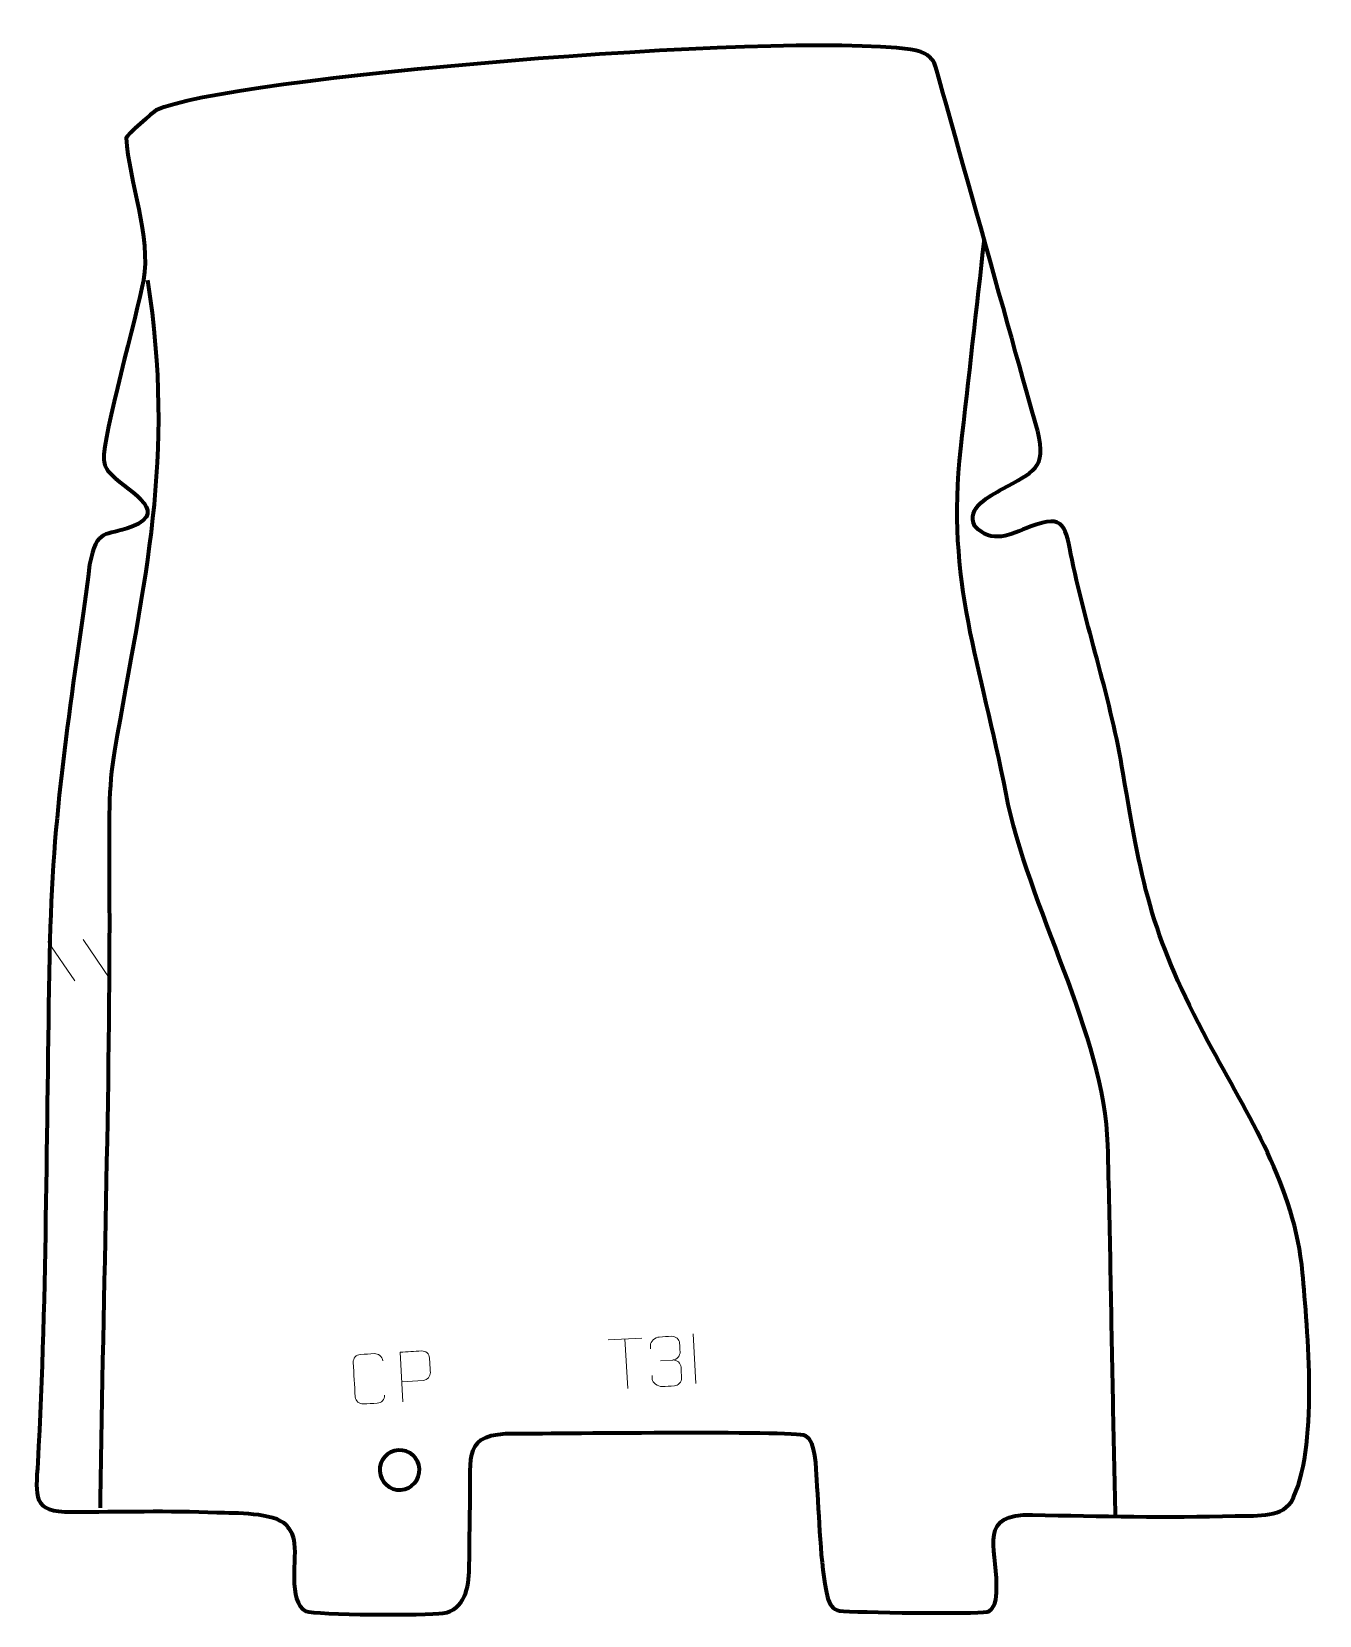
# Model space of a CAD drawing. Header units: millimetres. Extents: x -557 to 91, y -23 to 774.
import ezdxf

# ---------------------------------------------------------------- set-up
doc = ezdxf.new("R2010")
doc.units = ezdxf.units.MM
doc.header["$MEASUREMENT"] = 0
doc.layers.add('layer 2', color=7, linetype='Continuous')
doc.layers.add('layer 3', color=7, linetype='Continuous')

msp = doc.modelspace()

# ---------------------------------------------------------------- linework, layer by layer
at = {"layer": 'layer 2', "color": 142, "lineweight": 158}
for points, knots in [([(-11.9178, 26.5068), (-12.3422, 46.46), (-12.7666, 66.4132), (-13.191, 86.3665), (-13.191, 86.3665), (-14.0908, 128.7127), (-14.5965, 171.3265), (-15.8259, 213.6283), (-15.8259, 213.6283), (-17.4431, 269.2779), (-56.0802, 333.7914), (-66.9598, 390.2958), (-66.9598, 390.2958), (-79.6674, 456.1534), (-97.3545, 496.8053), (-89.7658, 564.0215), (-89.7658, 564.0215), (-85.8002, 599.1462), (-81.8328, 634.2705), (-77.8638, 669.3948)], [0, 0, 0, 0, 0.16666667, 0.16666667, 0.16666667, 0.16666667, 0.33333333, 0.33333333, 0.33333333, 0.33333333, 0.5, 0.5, 0.5, 0.5, 0.66666667, 0.66666667, 0.66666667, 0.66666667, 1, 1, 1, 1]), ([(-499.0153, 648.7923), (-484.86, 558.7148), (-500.6841, 498.2076), (-515.589, 411.9888), (-515.589, 411.9888), (-518.7271, 393.8364), (-518.3776, 373.7431), (-518.2593, 355.1917), (-518.2593, 355.1917), (-517.5806, 248.7608), (-521.2934, 142.1583), (-522.8105, 35.5246), (-522.8105, 35.5246), (-522.8105, 35.5246), (-522.8746, 31.0222), (-522.8746, 31.0222)], [0, 0, 0, 0, 0.2, 0.2, 0.2, 0.2, 0.4, 0.4, 0.4, 0.4, 0.6, 0.6, 0.6, 0.6, 1, 1, 1, 1])]:
    msp.add_open_spline(points, degree=3, knots=knots, dxfattribs=at)
at = {"layer": 'layer 3', "color": 242, "lineweight": 158}
msp.add_open_spline([(-51.0945, 572.811), (-46.4246, 553.5078), (-53.2265, 552.3832), (-68.8339, 543.686), (-68.8339, 543.686), (-74.9781, 540.2621), (-87.3809, 534.1596), (-82.7126, 524.9318), (-82.7126, 524.9318), (-73.9754, 515.6079), (-65.0153, 520.7144), (-54.7633, 524.738), (-54.7633, 524.738), (-37.0619, 531.6853), (-37.1581, 524.3862), (-33.7683, 507.9582), (-33.7683, 507.9582), (-26.0455, 471.4985), (-14.2213, 437.7789), (-8.0814, 400.5845), (-8.0814, 400.5845), (1.5756, 342.0838), (7.1176, 317.1122), (34.7072, 265.5978), (34.7072, 265.5978), (54.7083, 228.2526), (78.2557, 192.99), (82.1556, 149.3731), (82.1556, 149.3731), (84.6605, 121.3558), (90.6145, 60.1051), (76.4018, 33.9597), (76.4018, 33.9597), (70.9236, 25.7785), (56.9491, 27.2793), (48.2593, 27.0245), (48.2593, 27.0245), (13.845, 26.0625), (-19.3322, 26.8056), (-53.6792, 27.5593), (-53.6792, 27.5593), (-81.0787, 28.1605), (-71.7404, 12.0904), (-71.7546, -8.1289), (-71.7546, -8.1289), (-71.7575, -12.2153), (-71.6254, -18.415), (-75.4623, -20.9299), (-75.4623, -20.9299), (-75.4623, -20.9299), (-76.5804, -21.2904), (-76.5804, -21.2904), (-76.5804, -21.2904), (-82.4204, -22.4058), (-143.1699, -21.6088), (-150.869, -20.6705), (-150.869, -20.6705), (-154.0119, -20.2875), (-156.0637, -17.1163), (-156.8599, -13.8607), (-156.8599, -13.8607), (-160.7613, 2.945), (-160.9568, 27.2987), (-162.3931, 45.1402), (-162.3931, 45.1402), (-162.8533, 50.8583), (-162.5788, 64.5007), (-168.1131, 67.5341), (-168.1131, 67.5341), (-172.8597, 70.1358), (-299.9232, 68.3427), (-314.2295, 68.5027), (-314.2295, 68.5027), (-340.6605, 68.8131), (-336.0709, 56.7531), (-336.5997, 35.403), (-336.5997, 35.403), (-336.8812, 23.7962), (-336.9125, 12.2759), (-337.0927, 0.6871), (-337.0927, 0.6871), (-337.2409, -8.8461), (-339.3277, -20.297), (-350.3812, -21.9663), (-350.3812, -21.9663), (-358.3375, -22.9655), (-414.6209, -23.0103), (-419.2922, -20.8421), (-419.2922, -20.8421), (-428.8576, -16.4022), (-423.4604, 6.3492), (-425.3789, 14.937), (-425.3789, 14.937), (-426.1133, 18.2241), (-427.1283, 19.9383), (-429.2596, 22.4825), (-429.2596, 22.4825), (-435.3918, 29), (-455.0941, 28.42), (-464.0818, 28.7879), (-464.0818, 28.7879), (-488.4716, 29.7859), (-512.7411, 29.0729), (-537.1295, 29.0143), (-537.1295, 29.0143), (-557.2537, 28.9362), (-555.1804, 36.5786), (-554.2111, 53.9537), (-554.2111, 53.9537), (-549.3835, 140.5006), (-550.0672, 229.545), (-548.0777, 316.5921), (-548.0777, 316.5921), (-546.4821, 387.0217), (-536.8836, 438.1051), (-528.0827, 505.7533), (-528.0827, 505.7533), (-524.4216, 524.3127), (-520.5233, 519.5648), (-507.0119, 524.6586), (-507.0119, 524.6586), (-485.8832, 532.6241), (-511.8086, 544.1376), (-518.2373, 552.0651), (-518.2373, 552.0651), (-520.0185, 554.2615), (-520.5922, 555.516), (-520.9997, 558.2711), (-520.9997, 558.2711), (-521.54, 570.6396), (-504.2445, 631.1311), (-501.0323, 648.7594), (-501.0323, 648.7594), (-497.0764, 670.4678), (-508.4756, 698.1544), (-509.6637, 720.4079), (-509.6637, 720.4079), (-509.7124, 721.3201), (-496.0672, 733.5276), (-494.5596, 734.2441), (-494.5596, 734.2441), (-460.5859, 750.3906), (-183.7484, 773.7405), (-115.0098, 764.8341), (-115.0098, 764.8341), (-106.8002, 763.7704), (-104.6233, 760.2171), (-103.1189, 758.1659), (-103.1189, 758.1659), (-102.6401, 757.5133), (-58.2429, 598.1422), (-51.0945, 572.811)], degree=3, knots=[0, 0, 0, 0, 0.02564103, 0.02564103, 0.02564103, 0.02564103, 0.05128205, 0.05128205, 0.05128205, 0.05128205, 0.07692308, 0.07692308, 0.07692308, 0.07692308, 0.1025641, 0.1025641, 0.1025641, 0.1025641, 0.12820513, 0.12820513, 0.12820513, 0.12820513, 0.15384615, 0.15384615, 0.15384615, 0.15384615, 0.17948718, 0.17948718, 0.17948718, 0.17948718, 0.20512821, 0.20512821, 0.20512821, 0.20512821, 0.23076923, 0.23076923, 0.23076923, 0.23076923, 0.25641026, 0.25641026, 0.25641026, 0.25641026, 0.28205128, 0.28205128, 0.28205128, 0.28205128, 0.30769231, 0.30769231, 0.30769231, 0.30769231, 0.33333333, 0.33333333, 0.33333333, 0.33333333, 0.35897436, 0.35897436, 0.35897436, 0.35897436, 0.38461538, 0.38461538, 0.38461538, 0.38461538, 0.41025641, 0.41025641, 0.41025641, 0.41025641, 0.43589744, 0.43589744, 0.43589744, 0.43589744, 0.46153846, 0.46153846, 0.46153846, 0.46153846, 0.48717949, 0.48717949, 0.48717949, 0.48717949, 0.51282051, 0.51282051, 0.51282051, 0.51282051, 0.53846154, 0.53846154, 0.53846154, 0.53846154, 0.56410256, 0.56410256, 0.56410256, 0.56410256, 0.58974359, 0.58974359, 0.58974359, 0.58974359, 0.61538462, 0.61538462, 0.61538462, 0.61538462, 0.64102564, 0.64102564, 0.64102564, 0.64102564, 0.66666667, 0.66666667, 0.66666667, 0.66666667, 0.69230769, 0.69230769, 0.69230769, 0.69230769, 0.71794872, 0.71794872, 0.71794872, 0.71794872, 0.74358974, 0.74358974, 0.74358974, 0.74358974, 0.76923077, 0.76923077, 0.76923077, 0.76923077, 0.79487179, 0.79487179, 0.79487179, 0.79487179, 0.82051282, 0.82051282, 0.82051282, 0.82051282, 0.84615385, 0.84615385, 0.84615385, 0.84615385, 0.87179487, 0.87179487, 0.87179487, 0.87179487, 0.8974359, 0.8974359, 0.8974359, 0.8974359, 0.92307692, 0.92307692, 0.92307692, 0.92307692, 0.94871795, 0.94871795, 0.94871795, 0.94871795, 1, 1, 1, 1], dxfattribs=at)
at = {"layer": 'layer 3', "color": 250, "lineweight": 9}
for points in [[(-549.128, 315.9868), (-549.128, 315.9868), (-535.618, 296.1771), (-535.618, 296.1771)], [(-531.4266, 316.9927), (-531.4266, 316.9927), (-517.9167, 297.183), (-517.9167, 297.183)], [(-267.2611, 115.5129), (-267.2611, 115.5129), (-250.3013, 116.4766), (-250.3013, 116.4766)], [(-257.3666, 91.1049), (-257.3666, 91.1049), (-258.7823, 116.0183), (-258.7823, 116.0183)], [(-224.4263, 118.529), (-224.4263, 118.529), (-223.0094, 93.5951), (-223.0094, 93.5951)], [(-240.7886, 105.092), (-240.7886, 105.092), (-234.6021, 105.4435), (-234.6021, 105.4435)]]:
    msp.add_open_spline(points, degree=3, dxfattribs=at)
for points, knots in [([(-245.845, 111.0599), (-245.845, 111.0599), (-245.9503, 112.9142), (-245.9503, 112.9142), (-245.9503, 112.9142), (-246.0634, 114.6524), (-243.5234, 116.9183), (-241.4663, 117.0124), (-241.4663, 117.0124), (-239.4056, 117.1295), (-237.3448, 117.2466), (-235.2845, 117.3637), (-235.2845, 117.3637), (-233.094, 117.4971), (-231.3935, 115.7439), (-231.2407, 113.8374), (-231.2407, 113.8374), (-231.1597, 112.4046), (-231.0783, 110.9718), (-230.9964, 109.5386), (-230.9964, 109.5386), (-230.9512, 107.885), (-232.4246, 105.5677), (-234.62, 105.453), (-234.62, 105.453), (-232.4192, 105.5668), (-230.7115, 103.8577), (-230.5407, 101.8046), (-230.5407, 101.8046), (-230.4398, 100.0227), (-230.3386, 98.2409), (-230.2369, 96.4587), (-230.2369, 96.4587), (-230.11, 94.4012), (-232.0614, 92.5243), (-233.8799, 92.4291), (-233.8799, 92.4291), (-235.9419, 92.3123), (-238.0038, 92.1952), (-240.066, 92.0776), (-240.066, 92.0776), (-242.2318, 91.9661), (-244.8949, 94.2189), (-244.9963, 95.6772), (-244.9963, 95.6772), (-244.9963, 95.6772), (-245.1046, 97.5827), (-245.1046, 97.5827)], [0, 0, 0, 0, 0.07692308, 0.07692308, 0.07692308, 0.07692308, 0.15384615, 0.15384615, 0.15384615, 0.15384615, 0.23076923, 0.23076923, 0.23076923, 0.23076923, 0.30769231, 0.30769231, 0.30769231, 0.30769231, 0.38461538, 0.38461538, 0.38461538, 0.38461538, 0.46153846, 0.46153846, 0.46153846, 0.46153846, 0.53846154, 0.53846154, 0.53846154, 0.53846154, 0.61538462, 0.61538462, 0.61538462, 0.61538462, 0.69230769, 0.69230769, 0.69230769, 0.69230769, 0.76923077, 0.76923077, 0.76923077, 0.76923077, 0.84615385, 0.84615385, 0.84615385, 0.84615385, 1, 1, 1, 1]), ([(-379.6586, 87.7571), (-379.6663, 85.4295), (-381.2568, 83.8572), (-383.4005, 83.7245), (-383.4005, 83.7245), (-385.7286, 83.5926), (-388.0568, 83.4603), (-390.3845, 83.3277), (-390.3845, 83.3277), (-392.3004, 83.1132), (-394.3763, 84.8828), (-394.4796, 86.8975), (-394.4796, 86.8975), (-394.8065, 92.6583), (-395.1339, 98.4187), (-395.4616, 104.1786), (-395.4616, 104.1786), (-395.5786, 106.3135), (-393.9323, 108.1292), (-391.7826, 108.2378), (-391.7826, 108.2378), (-389.4607, 108.3697), (-387.1383, 108.5017), (-384.816, 108.6337), (-384.816, 108.6337), (-382.8745, 108.7796), (-380.8016, 107.4034), (-380.6368, 104.9712)], [0, 0, 0, 0, 0.125, 0.125, 0.125, 0.125, 0.25, 0.25, 0.25, 0.25, 0.375, 0.375, 0.375, 0.375, 0.5, 0.5, 0.5, 0.5, 0.625, 0.625, 0.625, 0.625, 0.75, 0.75, 0.75, 0.75, 1, 1, 1, 1]), ([(-370.5053, 84.4529), (-370.5053, 84.4529), (-371.921, 109.3663), (-371.921, 109.3663), (-371.921, 109.3663), (-368.3318, 109.5703), (-364.7423, 109.7742), (-361.1528, 109.9782), (-361.1528, 109.9782), (-358.8291, 110.0723), (-357.1897, 108.673), (-357.0597, 106.3104), (-357.0597, 106.3104), (-356.9445, 104.278), (-356.771, 101.2236), (-356.6551, 99.1909), (-356.6551, 99.1909), (-356.5552, 97.3182), (-358.2543, 95.2766), (-360.2596, 95.1435), (-360.2596, 95.1435), (-360.2596, 95.1435), (-371.0779, 94.5287), (-371.0779, 94.5287)], [0, 0, 0, 0, 0.14285714, 0.14285714, 0.14285714, 0.14285714, 0.28571429, 0.28571429, 0.28571429, 0.28571429, 0.42857143, 0.42857143, 0.42857143, 0.42857143, 0.57142857, 0.57142857, 0.57142857, 0.57142857, 0.71428571, 0.71428571, 0.71428571, 0.71428571, 1, 1, 1, 1])]:
    msp.add_open_spline(points, degree=3, knots=knots, dxfattribs=at)
at = {"layer": 'layer 3', "color": 250, "lineweight": 200}
msp.add_open_spline([(-371.5665, 40.1059), (-377.0804, 39.7925), (-381.8044, 44.0085), (-382.1177, 49.5224), (-382.1177, 49.5224), (-382.431, 55.0363), (-378.2151, 59.7603), (-372.7011, 60.0736), (-372.7011, 60.0736), (-367.1872, 60.387), (-362.4632, 56.171), (-362.1499, 50.6571), (-362.1499, 50.6571), (-361.8366, 45.1432), (-366.0525, 40.4192), (-371.5665, 40.1059)], degree=3, knots=[0, 0, 0, 0, 0.2, 0.2, 0.2, 0.2, 0.4, 0.4, 0.4, 0.4, 0.6, 0.6, 0.6, 0.6, 1, 1, 1, 1], dxfattribs=at)

doc.saveas('drawing.dxf')
